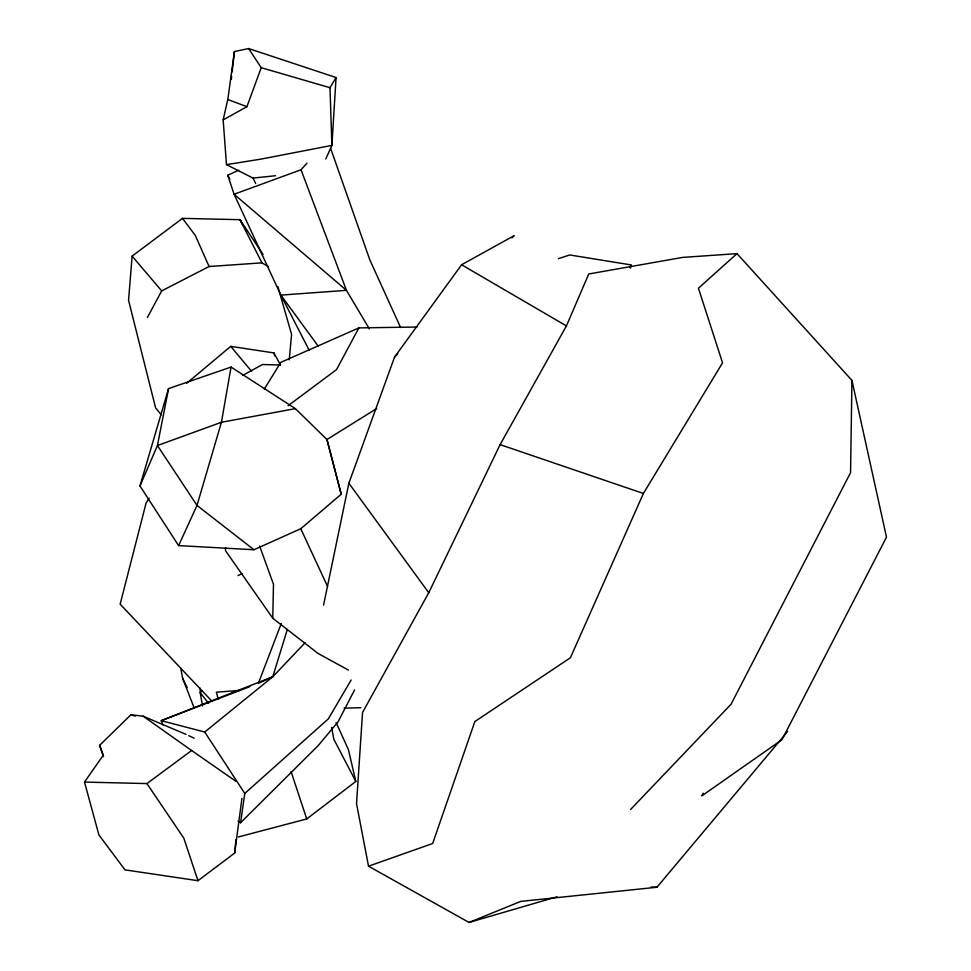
<?xml version="1.0" encoding="UTF-8"?>
<svg xmlns="http://www.w3.org/2000/svg" width="971" height="971" viewBox="0 0 971 971"><rect width="100%" height="100%" fill="white"/><g stroke="black" fill="none" stroke-linecap="round" stroke-linejoin="round"><path stroke-width="1.46" d="M557.063 896.791L469.029 922.45L368.519 866.193L356.527 803.648L362.559 712.411L428.757 592.747L500.114 444.633L566.421 325.928L588.754 273.98L682.601 257.412L737.001 253.637L851.943 380.401L850.56 472.634L731.09 704.206L630.567 809.511M348.468 670.099L317.966 653.41L272.766 618.224L273.482 584.275L259.633 546.054M225.563 547.644L225.49 550.678L272.766 618.224M275.521 175.739L252.982 178.069L226.474 164.633L223.16 119.894L227.797 99.503L234.424 51.572L248.649 48.55L336.063 77.534L331.9 145.395L325.758 159.05M263.056 254.463L240.019 219.689L182.499 218.366L132.105 256.126L128.56 300.355L155.615 407.929L161.247 414.738M289.237 359.853L291.591 334.412L277.912 286.712M186.007 734.367L143.138 716.185L130.951 714.753L99.6 745.376L103.302 755.171L84.513 782.068L98.872 834.866L125.004 869.87L197.963 880.697L234.679 853.048L235.941 839.709M231.316 79.234L231.644 76.321M232.13 71.963L234.424 51.572M234.679 853.048L241.925 798.368M238.053 821.163L240.577 822.753L244.765 793.453L328.344 718.868L351.15 679.979M630.434 267.814L630.871 264.877L569.686 254.96L558.337 258.687M231.062 367.074L221.424 422.276L197.004 505.418L178.615 545.605L253.953 549.744L300.779 528.734L341.222 494.215L326.96 439.535L295.378 408.645L231.062 367.074L168.553 388.606L139.97 485.973L178.615 545.605M168.553 388.606L157.436 445.543L139.97 485.973M630.276 267.802L630.871 264.877M323.574 605.079L348.868 483.242L394.554 357.097L461.589 264.755L514.145 235.674L512.033 237.834M162.861 724.888L161.235 720.676L204.735 732.025L272.778 676.763L287.343 629.426M223.16 119.894L246.925 106.689L261.223 67.691L248.649 48.55M281.287 623.479L258.371 683.317L272.778 676.763L305.052 642.79M737.001 253.637L698.428 288.217L722.545 362.838L643.385 493.486L570.39 657.78L474.855 721.562L432.678 843.496L368.519 866.193M703.21 793.198L701.827 795.88L781.983 739.72L886.487 537.157L851.943 380.401M354.585 689.932L337.969 721.975L318.148 745.631L240.577 822.753M417.154 327.021L358.894 327.895L336.524 369.623L288.084 405.72M147.422 317.432L161.696 290.887L209.081 266.515L261.964 262.85L268.057 266.467M226.474 164.633L260.519 159.195L331.9 145.395L329.994 87.706L336.063 77.534M264.318 389.092L280.789 362.365L358.894 327.907M149.182 498.123L146.051 503.184L120.149 604.168L212.212 701.499M469.029 922.45L520.784 901.391L656.954 887.251L787.651 731.43M238.635 170.253L227.748 175.217L234.096 194.249L301.022 169.767L306.957 163.177M202.247 690.502L200.208 692.651L202.526 705.905M394.554 357.097L397.734 353.881M186.711 383.266L230.71 346.356L273.931 352.922L280.376 364.793M238.417 836.953L306.739 818.954L355.811 781.449L348.419 749.612L336.1 722.582M84.513 782.068L146.937 783.585L191.615 750.522L236.074 781.4M376.687 408.56L326.96 439.535L341.222 494.203M242.689 375.425L262.498 364.513L280.631 364.999M237.968 575.597L242.046 573.727M272.778 676.763L161.235 720.676L249.923 686.57M295.378 408.645L221.424 422.276L157.436 445.543L197.004 505.418L253.953 549.744M240.432 690.345L216.351 692.214L218.196 699.035M344.135 708.15L360.775 707.713M651.007 887.021L656.954 887.251M261.223 67.691L329.994 87.706M130.951 714.753L135.212 716.185M500.114 444.633L643.385 493.486M227.797 99.503L246.925 106.689M188.726 735.654L194.151 738.215M461.589 264.755L566.421 325.928M143.138 716.185L191.615 750.522M230.71 346.356L251.562 371.238M132.105 256.126L161.696 290.887M208.595 703.332L200.208 692.651L200.184 688.111M182.499 218.366L195.317 235.443L209.081 266.515M318.185 346.077L280.85 295.123L234.096 194.249L346.453 290.329L369.393 328.951M348.868 483.242L428.757 592.747M146.937 783.585L183.822 838.155L197.963 880.697M204.735 732.025L244.765 793.453M227.748 175.217L229.872 179.234M355.811 781.449L333.854 739.307L331.609 727.461M309.142 350.191L280.85 295.123L346.453 290.329L301.022 169.767M242.738 224.981L240.019 219.689L261.964 262.85M252.982 178.069L255.713 183.458M180.776 668.06L182.597 678.207L187.221 687.686M300.779 528.734L327.567 586.472M400.61 327.543L369.854 259.949L330.735 148.672M182.597 678.207L194.103 707.774M99.6 745.376L103.545 756.567M291.106 771.702L306.739 818.954M273.931 352.922L274.623 355.872"/></g></svg>
